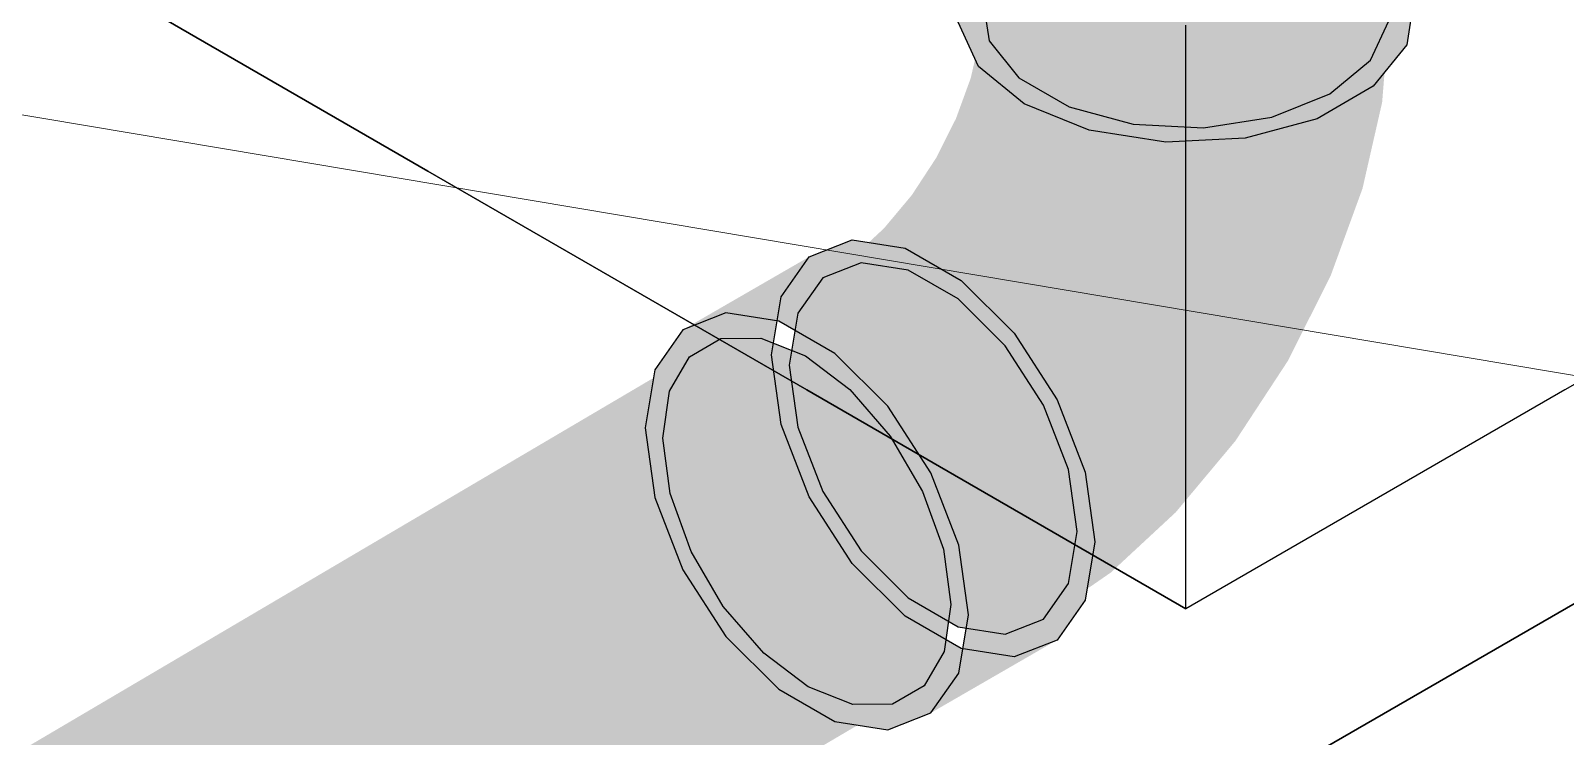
# Model space of a CAD drawing. Header units: metres. Extents: x 0 to 10.2, y 0 to 3.
# Drawn here: x 1.254 to 1.78, y 1.556 to 1.798 of the extents above; entities that cross this region are included whole.
import ezdxf

# ---------------------------------------------------------------- set-up
doc = ezdxf.new("R2010")
doc.units = ezdxf.units.M
doc.header["$LTSCALE"] = 0.25
doc.layers.add('ISO-ARISTAS', color=8, linetype='CONTINUOUS')
doc.layers.add('ISO-CONCRETO-SUP', color=254, linetype='CONTINUOUS', true_color=0xe8e8e8)
doc.layers.add('LLAMADAS', color=30, linetype='CONTINUOUS', lineweight=18)

msp = doc.modelspace()

# ---------------------------------------------------------------- linework, layer by layer
at = {"layer": 'ISO-ARISTAS', "color": 250}
for p, q in [((1.39019, 1.75), (1.26029, 1.825)), ((1.26029, 1.825), (1.39019, 1.75)), ((1.58046, 1.80851), (1.58257, 1.79457)), ((1.72809, 1.80894), (1.72571, 1.79329)), ((1.57896, 1.78587), (1.57191, 1.80106)), ((1.65, 1.7), (1.65, 1.8)), ((1.65, 1.7), (1.65, 1.8)), ((1.71327, 1.78797), (1.71954, 1.80149)), ((1.58257, 1.79457), (1.59281, 1.78188)), ((1.72571, 1.79329), (1.71421, 1.77904)), ((1.59457, 1.773), (1.57896, 1.78587)), ((1.69936, 1.7765), (1.71327, 1.78797)), ((1.59281, 1.78188), (1.60996, 1.77198)), ((1.71421, 1.77904), (1.69496, 1.76793)), ((1.61687, 1.76399), (1.59457, 1.773)), ((1.6795, 1.76847), (1.69936, 1.7765)), ((1.60996, 1.77198), (1.63193, 1.76607)), ((1.65608, 1.76485), (1.6795, 1.76847)), ((1.69496, 1.76793), (1.67029, 1.76129)), ((1.64317, 1.75992), (1.61687, 1.76399)), ((1.63193, 1.76607), (1.65608, 1.76485)), ((1.67029, 1.76129), (1.64317, 1.75992)), ((1.5201, 1.675), (1.39019, 1.75)), ((1.39019, 1.75), (1.5201, 1.675)), ((1.90981, 1.75), (1.7799, 1.675)), ((1.90981, 1.75), (1.7799, 1.675)), ((1.52094, 1.72065), (1.53568, 1.72643)), ((1.53568, 1.72643), (1.55377, 1.72358)), ((1.51131, 1.70696), (1.52094, 1.72065)), ((1.55377, 1.72358), (1.57302, 1.71247)), ((1.53872, 1.71861), (1.52558, 1.71347)), ((1.55483, 1.71608), (1.53872, 1.71861)), ((1.57197, 1.70619), (1.55483, 1.71608)), ((1.52558, 1.71347), (1.51701, 1.70128)), ((1.57302, 1.71247), (1.59111, 1.69443)), ((1.50797, 1.687), (1.51131, 1.70696)), ((1.58808, 1.69011), (1.57197, 1.70619)), ((1.49238, 1.70143), (1.47764, 1.69565)), ((1.51047, 1.69858), (1.49238, 1.70143)), ((1.51701, 1.70128), (1.51403, 1.6835)), ((1.65, 1.6), (1.65, 1.7)), ((1.65, 1.6), (1.65, 1.7)), ((1.47764, 1.69565), (1.46801, 1.68196)), ((1.52972, 1.68747), (1.51047, 1.69858)), ((1.59111, 1.69443), (1.60586, 1.67162)), ((1.47987, 1.68639), (1.49068, 1.69263)), ((1.47987, 1.68639), (1.49068, 1.69263)), ((1.49068, 1.69263), (1.50437, 1.69274)), ((1.49068, 1.69263), (1.50437, 1.69274)), ((1.50437, 1.69274), (1.5196, 1.68671)), ((1.50437, 1.69274), (1.5196, 1.68671)), ((1.60121, 1.66981), (1.58808, 1.69011)), ((1.473, 1.67463), (1.47987, 1.68639)), ((1.473, 1.67463), (1.47987, 1.68639)), ((1.51131, 1.66318), (1.50797, 1.687)), ((1.51403, 1.6835), (1.51701, 1.66229)), ((1.5196, 1.68671), (1.53488, 1.67513)), ((1.5196, 1.68671), (1.53488, 1.67513)), ((1.54781, 1.66943), (1.52972, 1.68747)), ((1.46801, 1.68196), (1.46467, 1.662)), ((1.47073, 1.6585), (1.473, 1.67463)), ((1.47073, 1.6585), (1.473, 1.67463)), ((1.65, 1.6), (1.5201, 1.675)), ((1.5201, 1.675), (1.65, 1.6)), ((1.53488, 1.67513), (1.54871, 1.65913)), ((1.53488, 1.67513), (1.54871, 1.65913)), ((1.7799, 1.675), (1.65, 1.6)), ((1.7799, 1.675), (1.65, 1.6)), ((1.56255, 1.64662), (1.54781, 1.66943)), ((1.60978, 1.64771), (1.60121, 1.66981)), ((1.60586, 1.67162), (1.61548, 1.64682)), ((1.46467, 1.662), (1.46801, 1.63818)), ((1.52094, 1.63838), (1.51131, 1.66318)), ((1.51701, 1.66229), (1.52558, 1.64019)), ((1.4733, 1.63958), (1.47073, 1.6585)), ((1.4733, 1.63958), (1.47073, 1.6585)), ((1.54871, 1.65913), (1.55974, 1.64028)), ((1.54871, 1.65913), (1.55974, 1.64028)), ((1.57218, 1.62182), (1.56255, 1.64662)), ((1.61276, 1.6265), (1.60978, 1.64771)), ((1.61548, 1.64682), (1.61882, 1.623)), ((1.46801, 1.63818), (1.47764, 1.61338)), ((1.48045, 1.61972), (1.4733, 1.63958)), ((1.48045, 1.61972), (1.4733, 1.63958)), ((1.53568, 1.61557), (1.52094, 1.63838)), ((1.52558, 1.64019), (1.53872, 1.61989)), ((1.55974, 1.64028), (1.56689, 1.62042)), ((1.55974, 1.64028), (1.56689, 1.62042)), ((1.60978, 1.60872), (1.61276, 1.6265)), ((1.56689, 1.62042), (1.56946, 1.6015)), ((1.56689, 1.62042), (1.56946, 1.6015)), ((1.57552, 1.598), (1.57218, 1.62182)), ((1.61882, 1.623), (1.61548, 1.60304)), ((1.49148, 1.60087), (1.48045, 1.61972)), ((1.49148, 1.60087), (1.48045, 1.61972)), ((1.55377, 1.59753), (1.53568, 1.61557)), ((1.53872, 1.61989), (1.55483, 1.60381)), ((1.47764, 1.61338), (1.49238, 1.59057)), ((1.79434, 1.60833), (1.43349, 1.4)), ((1.43349, 1.4), (1.79434, 1.60833)), ((1.60121, 1.59653), (1.60978, 1.60872)), ((1.50531, 1.58487), (1.49148, 1.60087)), ((1.50531, 1.58487), (1.49148, 1.60087)), ((1.55483, 1.60381), (1.57197, 1.59392)), ((1.56946, 1.6015), (1.5672, 1.58537)), ((1.56946, 1.6015), (1.5672, 1.58537)), ((1.61548, 1.60304), (1.60586, 1.58935)), ((1.57302, 1.58642), (1.55377, 1.59753)), ((1.57197, 1.59392), (1.58808, 1.59139)), ((1.57218, 1.57804), (1.57552, 1.598)), ((1.58808, 1.59139), (1.60121, 1.59653)), ((1.49238, 1.59057), (1.51047, 1.57253)), ((1.60586, 1.58935), (1.59111, 1.58357)), ((1.52059, 1.57329), (1.50531, 1.58487)), ((1.52059, 1.57329), (1.50531, 1.58487)), ((1.5672, 1.58537), (1.56032, 1.57361)), ((1.5672, 1.58537), (1.56032, 1.57361)), ((1.59111, 1.58357), (1.57302, 1.58642)), ((1.56255, 1.56435), (1.57218, 1.57804)), ((1.53582, 1.56726), (1.52059, 1.57329)), ((1.53582, 1.56726), (1.52059, 1.57329)), ((1.56032, 1.57361), (1.54951, 1.56737)), ((1.56032, 1.57361), (1.54951, 1.56737)), ((1.51047, 1.57253), (1.52972, 1.56142)), ((1.54951, 1.56737), (1.53582, 1.56726)), ((1.54951, 1.56737), (1.53582, 1.56726)), ((1.54781, 1.55857), (1.56255, 1.56435)), ((1.52972, 1.56142), (1.54781, 1.55857))]:
    msp.add_line(p, q, dxfattribs=at)
at = {"layer": 'ISO-CONCRETO-SUP', "true_color": 0x22396e}
for points in [[(1.72571, 1.84329), (1.72809, 1.85894), (1.72571, 1.79329), (1.72809, 1.80894)], [(1.58673, 1.82203), (1.58046, 1.80851), (1.58539, 1.80555), (1.5794, 1.79554)], [(1.58539, 1.80555), (1.5794, 1.79554), (1.58142, 1.78816), (1.57628, 1.78185)], [(1.71327, 1.78797), (1.71954, 1.80149), (1.71128, 1.76351), (1.71727, 1.77352)], [(1.58142, 1.78816), (1.57628, 1.78185), (1.57498, 1.77052), (1.57121, 1.76797)], [(1.71128, 1.76351), (1.71727, 1.77352), (1.70539, 1.73769), (1.71054, 1.744)], [(1.57498, 1.77052), (1.57121, 1.76797), (1.56631, 1.75332), (1.56438, 1.75443)], [(1.56631, 1.75332), (1.56438, 1.75443), (1.55574, 1.73721), (1.55607, 1.74175)], [(1.55574, 1.73721), (1.55607, 1.74175), (1.54369, 1.72281), (1.54658, 1.73042)], [(1.70539, 1.73769), (1.71054, 1.744), (1.69583, 1.71151), (1.6996, 1.71406)], [(1.54369, 1.72281), (1.54658, 1.73042), (1.53061, 1.71068), (1.53629, 1.72087)], [(1.51131, 1.70696), (1.52094, 1.72065), (1.46801, 1.68196), (1.47764, 1.69565)], [(1.53061, 1.71068), (1.53629, 1.72087), (1.51701, 1.70128), (1.52558, 1.71347)], [(1.69583, 1.71151), (1.6996, 1.71406), (1.68296, 1.68597), (1.68489, 1.68486)], [(1.68296, 1.68597), (1.68489, 1.68486), (1.66728, 1.66206), (1.66695, 1.65751)], [(1.66728, 1.66206), (1.66695, 1.65751), (1.64939, 1.64068), (1.6465, 1.63307)], [(1.64939, 1.64068), (1.6465, 1.63307), (1.62997, 1.62268), (1.6243, 1.61248)], [(1.62997, 1.62268), (1.6243, 1.61248), (1.60978, 1.60872), (1.60121, 1.59653)], [(1.61548, 1.60304), (1.60586, 1.58935), (1.57218, 1.57804), (1.56255, 1.56435)]]:
    msp.add_solid(points, dxfattribs=at)
at = {"layer": 'ISO-CONCRETO-SUP', "true_color": 0x2a4686}
msp.add_solid([(1.57191, 1.85106), (1.57896, 1.83587), (1.57191, 1.80106), (1.57896, 1.78587)], dxfattribs=at)
at = {"layer": 'ISO-CONCRETO-SUP', "true_color": 0x263f79}
msp.add_solid([(1.71421, 1.82904), (1.72571, 1.84329), (1.71421, 1.77904), (1.72571, 1.79329)], dxfattribs=at)
at = {"layer": 'ISO-CONCRETO-SUP', "true_color": 0x2e4e94}
msp.add_solid([(1.57896, 1.83587), (1.59457, 1.823), (1.57896, 1.78587), (1.59457, 1.773)], dxfattribs=at)
at = {"layer": 'ISO-CONCRETO-SUP', "true_color": 0x32549f}
for points in [[(1.70719, 1.82812), (1.69004, 1.83802), (1.70459, 1.79616), (1.68744, 1.80606)], [(1.64317, 1.80992), (1.67029, 1.81129), (1.64317, 1.75992), (1.67029, 1.76129)], [(1.59281, 1.78188), (1.60996, 1.77198), (1.59208, 1.7729), (1.60923, 1.763)]]:
    msp.add_solid(points, dxfattribs=at)
at = {"layer": 'ISO-CONCRETO-SUP', "true_color": 0x2b488a}
for points in [[(1.69496, 1.81793), (1.71421, 1.82904), (1.69496, 1.76793), (1.71421, 1.77904)], [(1.5794, 1.79554), (1.58173, 1.7842), (1.57628, 1.78185), (1.57923, 1.77326)], [(1.71727, 1.77352), (1.71495, 1.78486), (1.71054, 1.744), (1.70759, 1.75259)], [(1.52094, 1.72065), (1.53568, 1.72643), (1.47764, 1.69565), (1.49238, 1.70143)], [(1.60586, 1.58935), (1.59111, 1.58357), (1.56255, 1.56435), (1.54781, 1.55857)]]:
    msp.add_solid(points, dxfattribs=at)
at = {"layer": 'ISO-CONCRETO-SUP', "true_color": 0x2e4d93}
for points in [[(1.71743, 1.81543), (1.70719, 1.82812), (1.71495, 1.78486), (1.70459, 1.79616)], [(1.58257, 1.79457), (1.59281, 1.78188), (1.58173, 1.7842), (1.59208, 1.7729)], [(1.57121, 1.76797), (1.57518, 1.76217), (1.56438, 1.75443), (1.56972, 1.75135)], [(1.6996, 1.71406), (1.69563, 1.71986), (1.68489, 1.68486), (1.67955, 1.68794)]]:
    msp.add_solid(points, dxfattribs=at)
at = {"layer": 'ISO-CONCRETO-SUP', "true_color": 0x31539e}
msp.add_solid([(1.59457, 1.823), (1.61687, 1.81399), (1.59457, 1.773), (1.61687, 1.76399)], dxfattribs=at)
at = {"layer": 'ISO-CONCRETO-SUP', "true_color": 0x2e4d94}
for points in [[(1.61851, 1.81707), (1.59897, 1.81303), (1.61262, 1.79125), (1.59404, 1.79143)], [(1.67816, 1.75199), (1.6977, 1.75603), (1.6742, 1.7346), (1.69277, 1.73443)], [(1.51131, 1.66318), (1.50797, 1.687), (1.46801, 1.63818), (1.46467, 1.662)], [(1.61548, 1.64682), (1.61882, 1.623), (1.57218, 1.62182), (1.57552, 1.598)]]:
    msp.add_solid(points, dxfattribs=at)
at = {"layer": 'ISO-CONCRETO-SUP', "true_color": 0x3356a4}
for points in [[(1.64164, 1.81718), (1.61851, 1.81707), (1.63491, 1.78766), (1.61262, 1.79125)], [(1.65503, 1.75188), (1.67816, 1.75199), (1.65191, 1.73819), (1.6742, 1.7346)], [(1.60586, 1.67162), (1.61548, 1.64682), (1.56255, 1.64662), (1.57218, 1.62182)], [(1.52094, 1.63838), (1.51131, 1.66318), (1.47764, 1.61338), (1.46801, 1.63818)]]:
    msp.add_solid(points, dxfattribs=at)
at = {"layer": 'ISO-CONCRETO-SUP', "true_color": 0x365bad}
for points in [[(1.66558, 1.81336), (1.64164, 1.81718), (1.65822, 1.78109), (1.63491, 1.78766)], [(1.63109, 1.7557), (1.65503, 1.75188), (1.62859, 1.74476), (1.65191, 1.73819)]]:
    msp.add_solid(points, dxfattribs=at)
at = {"layer": 'ISO-CONCRETO-SUP', "true_color": 0x2f4f97}
msp.add_solid([(1.67029, 1.81129), (1.69496, 1.81793), (1.67029, 1.76129), (1.69496, 1.76793)], dxfattribs=at)
at = {"layer": 'ISO-CONCRETO-SUP', "true_color": 0x294482}
for points in [[(1.71954, 1.80149), (1.71743, 1.81543), (1.71727, 1.77352), (1.71495, 1.78486)], [(1.58046, 1.80851), (1.58257, 1.79457), (1.5794, 1.79554), (1.58173, 1.7842)]]:
    msp.add_solid(points, dxfattribs=at)
at = {"layer": 'ISO-CONCRETO-SUP', "true_color": 0x28427f}
for points in [[(1.59897, 1.81303), (1.58539, 1.80555), (1.59404, 1.79143), (1.58142, 1.78816)], [(1.6977, 1.75603), (1.71128, 1.76351), (1.69277, 1.73443), (1.70539, 1.73769)], [(1.50797, 1.687), (1.51131, 1.70696), (1.46467, 1.662), (1.46801, 1.68196)], [(1.61882, 1.623), (1.61548, 1.60304), (1.57552, 1.598), (1.57218, 1.57804)]]:
    msp.add_solid(points, dxfattribs=at)
at = {"layer": 'ISO-CONCRETO-SUP', "true_color": 0x3355a2}
msp.add_solid([(1.61687, 1.81399), (1.64317, 1.80992), (1.61687, 1.76399), (1.64317, 1.75992)], dxfattribs=at)
at = {"layer": 'ISO-CONCRETO-SUP', "true_color": 0x375caf}
for points in [[(1.68744, 1.80606), (1.66558, 1.81336), (1.67975, 1.77232), (1.65822, 1.78109)], [(1.60923, 1.763), (1.63109, 1.7557), (1.60707, 1.75353), (1.62859, 1.74476)]]:
    msp.add_solid(points, dxfattribs=at)
at = {"layer": 'ISO-CONCRETO-SUP', "true_color": 0x3559a9}
for points in [[(1.70459, 1.79616), (1.68744, 1.80606), (1.69689, 1.76243), (1.67975, 1.77232)], [(1.59208, 1.7729), (1.60923, 1.763), (1.58992, 1.76343), (1.60707, 1.75353)], [(1.57087, 1.67674), (1.55661, 1.69425), (1.54867, 1.65615), (1.5372, 1.67624)], [(1.62221, 1.68675), (1.63646, 1.66925), (1.61192, 1.6772), (1.62339, 1.65711)]]:
    msp.add_solid(points, dxfattribs=at)
at = {"layer": 'ISO-CONCRETO-SUP', "true_color": 0x31529c}
for points in [[(1.71495, 1.78486), (1.70459, 1.79616), (1.70759, 1.75259), (1.69689, 1.76243)], [(1.58173, 1.7842), (1.59208, 1.7729), (1.57923, 1.77326), (1.58992, 1.76343)]]:
    msp.add_solid(points, dxfattribs=at)
at = {"layer": 'ISO-CONCRETO-SUP', "true_color": 0x27427d}
for points in [[(1.59404, 1.79143), (1.58142, 1.78816), (1.58604, 1.76952), (1.57498, 1.77052)], [(1.69277, 1.73443), (1.70539, 1.73769), (1.68477, 1.71252), (1.69583, 1.71151)]]:
    msp.add_solid(points, dxfattribs=at)
at = {"layer": 'ISO-CONCRETO-SUP', "true_color": 0x2f4e95}
for points in [[(1.61262, 1.79125), (1.59404, 1.79143), (1.60306, 1.76507), (1.58604, 1.76952)], [(1.56438, 1.75443), (1.56972, 1.75135), (1.55607, 1.74175), (1.56308, 1.74121)], [(1.55607, 1.74175), (1.56308, 1.74121), (1.54658, 1.73042), (1.5555, 1.73216)], [(1.6742, 1.7346), (1.69277, 1.73443), (1.66775, 1.71696), (1.68477, 1.71252)], [(1.55661, 1.69425), (1.54718, 1.71025), (1.5372, 1.67624), (1.53093, 1.69518)], [(1.68489, 1.68486), (1.67955, 1.68794), (1.66695, 1.65751), (1.65994, 1.65805)], [(1.63646, 1.66925), (1.6459, 1.65325), (1.62339, 1.65711), (1.62966, 1.63818)], [(1.66695, 1.65751), (1.65994, 1.65805), (1.6465, 1.63307), (1.63758, 1.63134)]]:
    msp.add_solid(points, dxfattribs=at)
at = {"layer": 'ISO-CONCRETO-SUP', "true_color": 0x3558a8}
for points in [[(1.63491, 1.78766), (1.61262, 1.79125), (1.62397, 1.75773), (1.60306, 1.76507)], [(1.57518, 1.76217), (1.58641, 1.75381), (1.56972, 1.75135), (1.58169, 1.74444)], [(1.65191, 1.73819), (1.6742, 1.7346), (1.64684, 1.72431), (1.66775, 1.71696)], [(1.69563, 1.71986), (1.6844, 1.72822), (1.67955, 1.68794), (1.66758, 1.69485)]]:
    msp.add_solid(points, dxfattribs=at)
at = {"layer": 'ISO-CONCRETO-SUP', "true_color": 0x385eb3}
for points in [[(1.65822, 1.78109), (1.63491, 1.78766), (1.64627, 1.74836), (1.62397, 1.75773)], [(1.62859, 1.74476), (1.65191, 1.73819), (1.62454, 1.73367), (1.64684, 1.72431)]]:
    msp.add_solid(points, dxfattribs=at)
at = {"layer": 'ISO-CONCRETO-SUP', "true_color": 0x284381}
msp.add_solid([(1.69936, 1.7765), (1.71327, 1.78797), (1.6977, 1.75603), (1.71128, 1.76351)], dxfattribs=at)
at = {"layer": 'ISO-CONCRETO-SUP', "true_color": 0x2d4b8f}
for points in [[(1.57628, 1.78185), (1.57923, 1.77326), (1.57121, 1.76797), (1.57518, 1.76217)], [(1.71054, 1.744), (1.70759, 1.75259), (1.6996, 1.71406), (1.69563, 1.71986)]]:
    msp.add_solid(points, dxfattribs=at)
at = {"layer": 'ISO-CONCRETO-SUP', "true_color": 0x3960b6}
for points in [[(1.67975, 1.77232), (1.65822, 1.78109), (1.66725, 1.73812), (1.64627, 1.74836)], [(1.58641, 1.75381), (1.60356, 1.74392), (1.58169, 1.74444), (1.59883, 1.73454)], [(1.60707, 1.75353), (1.62859, 1.74476), (1.60356, 1.74392), (1.62454, 1.73367)], [(1.6844, 1.72822), (1.66725, 1.73812), (1.66758, 1.69485), (1.65044, 1.70475)]]:
    msp.add_solid(points, dxfattribs=at)
at = {"layer": 'ISO-CONCRETO-SUP', "true_color": 0x3356a3}
for points in [[(1.57923, 1.77326), (1.58992, 1.76343), (1.57518, 1.76217), (1.58641, 1.75381)], [(1.70759, 1.75259), (1.69689, 1.76243), (1.69563, 1.71986), (1.6844, 1.72822)]]:
    msp.add_solid(points, dxfattribs=at)
at = {"layer": 'ISO-CONCRETO-SUP', "true_color": 0x2e4d92}
for points in [[(1.6795, 1.76847), (1.69936, 1.7765), (1.67816, 1.75199), (1.6977, 1.75603)], [(1.54658, 1.73042), (1.5555, 1.73216), (1.53629, 1.72087), (1.54727, 1.72453)], [(1.6465, 1.63307), (1.63758, 1.63134), (1.6243, 1.61248), (1.61331, 1.60883)]]:
    msp.add_solid(points, dxfattribs=at)
at = {"layer": 'ISO-CONCRETO-SUP', "true_color": 0x27417d}
for points in [[(1.58604, 1.76952), (1.57498, 1.77052), (1.57527, 1.74814), (1.56631, 1.75332)], [(1.54718, 1.71025), (1.54369, 1.72281), (1.53093, 1.69518), (1.53061, 1.71068)], [(1.68477, 1.71252), (1.69583, 1.71151), (1.674, 1.69114), (1.68296, 1.68597)], [(1.6459, 1.65325), (1.64939, 1.64068), (1.62966, 1.63818), (1.62997, 1.62268)]]:
    msp.add_solid(points, dxfattribs=at)
at = {"layer": 'ISO-CONCRETO-SUP', "true_color": 0x2f4f96}
for points in [[(1.60306, 1.76507), (1.58604, 1.76952), (1.59019, 1.73953), (1.57527, 1.74814)], [(1.59019, 1.73953), (1.57527, 1.74814), (1.5745, 1.71562), (1.56215, 1.72813)], [(1.5745, 1.71562), (1.56215, 1.72813), (1.55661, 1.69425), (1.54718, 1.71025)], [(1.66775, 1.71696), (1.68477, 1.71252), (1.65908, 1.69976), (1.674, 1.69114)], [(1.65908, 1.69976), (1.674, 1.69114), (1.64852, 1.68364), (1.66087, 1.67113)], [(1.64852, 1.68364), (1.66087, 1.67113), (1.63646, 1.66925), (1.6459, 1.65325)]]:
    msp.add_solid(points, dxfattribs=at)
at = {"layer": 'ISO-CONCRETO-SUP', "true_color": 0x3457a6}
for points in [[(1.60996, 1.77198), (1.63193, 1.76607), (1.60923, 1.763), (1.63109, 1.7557)], [(1.63193, 1.76607), (1.65608, 1.76485), (1.63109, 1.7557), (1.65503, 1.75188)], [(1.54867, 1.65615), (1.5372, 1.67624), (1.52558, 1.64019), (1.51701, 1.66229)], [(1.61192, 1.6772), (1.62339, 1.65711), (1.60121, 1.66981), (1.60978, 1.64771)]]:
    msp.add_solid(points, dxfattribs=at)
at = {"layer": 'ISO-CONCRETO-SUP', "true_color": 0x32539f}
msp.add_solid([(1.65608, 1.76485), (1.6795, 1.76847), (1.65503, 1.75188), (1.67816, 1.75199)], dxfattribs=at)
at = {"layer": 'ISO-CONCRETO-SUP', "true_color": 0x385db1}
for points in [[(1.69689, 1.76243), (1.67975, 1.77232), (1.6844, 1.72822), (1.66725, 1.73812)], [(1.58992, 1.76343), (1.60707, 1.75353), (1.58641, 1.75381), (1.60356, 1.74392)], [(1.59663, 1.69603), (1.61192, 1.6772), (1.58808, 1.69011), (1.60121, 1.66981)], [(1.56395, 1.63733), (1.54867, 1.65615), (1.53872, 1.61989), (1.52558, 1.64019)]]:
    msp.add_solid(points, dxfattribs=at)
at = {"layer": 'ISO-CONCRETO-SUP', "true_color": 0x3559aa}
for points in [[(1.62397, 1.75773), (1.60306, 1.76507), (1.60926, 1.72852), (1.59019, 1.73953)], [(1.56972, 1.75135), (1.58169, 1.74444), (1.56308, 1.74121), (1.57593, 1.73566)], [(1.56308, 1.74121), (1.57593, 1.73566), (1.5555, 1.73216), (1.56936, 1.72782)], [(1.55377, 1.72358), (1.57302, 1.71247), (1.51047, 1.69858), (1.52972, 1.68747)], [(1.64684, 1.72431), (1.66775, 1.71696), (1.64001, 1.71077), (1.65908, 1.69976)], [(1.67955, 1.68794), (1.66758, 1.69485), (1.65994, 1.65805), (1.64709, 1.6636)], [(1.65994, 1.65805), (1.64709, 1.6636), (1.63758, 1.63134), (1.62371, 1.63568)], [(1.57302, 1.58642), (1.55377, 1.59753), (1.52972, 1.56142), (1.51047, 1.57253)]]:
    msp.add_solid(points, dxfattribs=at)
at = {"layer": 'ISO-CONCRETO-SUP', "true_color": 0x3960b7}
for points in [[(1.64627, 1.74836), (1.62397, 1.75773), (1.63018, 1.71644), (1.60926, 1.72852)], [(1.62454, 1.73367), (1.64684, 1.72431), (1.61909, 1.72285), (1.64001, 1.71077)]]:
    msp.add_solid(points, dxfattribs=at)
at = {"layer": 'ISO-CONCRETO-SUP', "true_color": 0x27417c}
for points in [[(1.57527, 1.74814), (1.56631, 1.75332), (1.56215, 1.72813), (1.55574, 1.73721)], [(1.56215, 1.72813), (1.55574, 1.73721), (1.54718, 1.71025), (1.54369, 1.72281)], [(1.674, 1.69114), (1.68296, 1.68597), (1.66087, 1.67113), (1.66728, 1.66206)], [(1.66087, 1.67113), (1.66728, 1.66206), (1.6459, 1.65325), (1.64939, 1.64068)]]:
    msp.add_solid(points, dxfattribs=at)
at = {"layer": 'ISO-CONCRETO-SUP', "true_color": 0x3b62bb}
for points in [[(1.66725, 1.73812), (1.64627, 1.74836), (1.65044, 1.70475), (1.63018, 1.71644)], [(1.60356, 1.74392), (1.62454, 1.73367), (1.59883, 1.73454), (1.61909, 1.72285)]]:
    msp.add_solid(points, dxfattribs=at)
at = {"layer": 'ISO-CONCRETO-SUP', "true_color": 0x3a61b8}
for points in [[(1.58169, 1.74444), (1.59883, 1.73454), (1.57593, 1.73566), (1.59307, 1.72576)], [(1.61244, 1.71271), (1.6317, 1.69809), (1.60486, 1.70366), (1.62221, 1.68675)], [(1.66758, 1.69485), (1.65044, 1.70475), (1.64709, 1.6636), (1.62995, 1.6735)], [(1.61058, 1.68655), (1.59133, 1.70118), (1.58822, 1.65984), (1.57087, 1.67674)]]:
    msp.add_solid(points, dxfattribs=at)
at = {"layer": 'ISO-CONCRETO-SUP', "true_color": 0x3a60b8}
for points in [[(1.57593, 1.73566), (1.59307, 1.72576), (1.56936, 1.72782), (1.58651, 1.71792)], [(1.64709, 1.6636), (1.62995, 1.6735), (1.62371, 1.63568), (1.60657, 1.64557)]]:
    msp.add_solid(points, dxfattribs=at)
at = {"layer": 'ISO-CONCRETO-SUP', "true_color": 0x365aab}
for points in [[(1.60926, 1.72852), (1.59019, 1.73953), (1.59133, 1.70118), (1.5745, 1.71562)], [(1.59133, 1.70118), (1.5745, 1.71562), (1.57087, 1.67674), (1.55661, 1.69425)], [(1.64001, 1.71077), (1.65908, 1.69976), (1.6317, 1.69809), (1.64852, 1.68364)], [(1.6317, 1.69809), (1.64852, 1.68364), (1.62221, 1.68675), (1.63646, 1.66925)]]:
    msp.add_solid(points, dxfattribs=at)
at = {"layer": 'ISO-CONCRETO-SUP', "true_color": 0x3457a7}
for points in [[(1.5555, 1.73216), (1.56936, 1.72782), (1.54727, 1.72453), (1.56224, 1.7212)], [(1.63758, 1.63134), (1.62371, 1.63568), (1.61331, 1.60883), (1.59835, 1.61215)]]:
    msp.add_solid(points, dxfattribs=at)
at = {"layer": 'ISO-CONCRETO-SUP', "true_color": 0x3b63bd}
for points in [[(1.59883, 1.73454), (1.61909, 1.72285), (1.59307, 1.72576), (1.61244, 1.71271)], [(1.59307, 1.72576), (1.61244, 1.71271), (1.58651, 1.71792), (1.60486, 1.70366)], [(1.65044, 1.70475), (1.63018, 1.71644), (1.62995, 1.6735), (1.61058, 1.68655)], [(1.62995, 1.6735), (1.61058, 1.68655), (1.60657, 1.64557), (1.58822, 1.65984)]]:
    msp.add_solid(points, dxfattribs=at)
at = {"layer": 'ISO-CONCRETO-SUP', "true_color": 0x31529d}
for points in [[(1.53568, 1.72643), (1.55377, 1.72358), (1.49238, 1.70143), (1.51047, 1.69858)], [(1.59111, 1.58357), (1.57302, 1.58642), (1.54781, 1.55857), (1.52972, 1.56142)]]:
    msp.add_solid(points, dxfattribs=at)
at = {"layer": 'ISO-CONCRETO-SUP', "true_color": 0x395fb4}
for points in [[(1.56936, 1.72782), (1.58651, 1.71792), (1.56224, 1.7212), (1.57938, 1.71131)], [(1.62371, 1.63568), (1.60657, 1.64557), (1.59835, 1.61215), (1.5812, 1.62205)]]:
    msp.add_solid(points, dxfattribs=at)
at = {"layer": 'ISO-CONCRETO-SUP', "true_color": 0x3a61b9}
for points in [[(1.63018, 1.71644), (1.60926, 1.72852), (1.61058, 1.68655), (1.59133, 1.70118)], [(1.61909, 1.72285), (1.64001, 1.71077), (1.61244, 1.71271), (1.6317, 1.69809)]]:
    msp.add_solid(points, dxfattribs=at)
at = {"layer": 'ISO-CONCRETO-SUP', "true_color": 0x2c4a8d}
for points in [[(1.53629, 1.72087), (1.54727, 1.72453), (1.52558, 1.71347), (1.53872, 1.71861)], [(1.6243, 1.61248), (1.61331, 1.60883), (1.60121, 1.59653), (1.58808, 1.59139)]]:
    msp.add_solid(points, dxfattribs=at)
at = {"layer": 'ISO-CONCRETO-SUP', "true_color": 0x3254a1}
for points in [[(1.54727, 1.72453), (1.56224, 1.7212), (1.53872, 1.71861), (1.55483, 1.71608)], [(1.61331, 1.60883), (1.59835, 1.61215), (1.58808, 1.59139), (1.57197, 1.59392)]]:
    msp.add_solid(points, dxfattribs=at)
at = {"layer": 'ISO-CONCRETO-SUP', "true_color": 0x375bae}
for points in [[(1.56224, 1.7212), (1.57938, 1.71131), (1.55483, 1.71608), (1.57197, 1.70619)], [(1.59111, 1.69443), (1.60586, 1.67162), (1.54781, 1.66943), (1.56255, 1.64662)], [(1.53568, 1.61557), (1.52094, 1.63838), (1.49238, 1.59057), (1.47764, 1.61338)], [(1.59835, 1.61215), (1.5812, 1.62205), (1.57197, 1.59392), (1.55483, 1.60381)]]:
    msp.add_solid(points, dxfattribs=at)
at = {"layer": 'ISO-CONCRETO-SUP', "true_color": 0x3a61ba}
for points in [[(1.58651, 1.71792), (1.60486, 1.70366), (1.57938, 1.71131), (1.59663, 1.69603)], [(1.60657, 1.64557), (1.58822, 1.65984), (1.5812, 1.62205), (1.56395, 1.63733)]]:
    msp.add_solid(points, dxfattribs=at)
at = {"layer": 'ISO-CONCRETO-SUP', "true_color": 0x27427e}
for points in [[(1.53093, 1.69518), (1.53061, 1.71068), (1.51403, 1.6835), (1.51701, 1.70128)], [(1.62966, 1.63818), (1.62997, 1.62268), (1.61276, 1.6265), (1.60978, 1.60872)]]:
    msp.add_solid(points, dxfattribs=at)
at = {"layer": 'ISO-CONCRETO-SUP', "true_color": 0x375cb0}
for points in [[(1.57302, 1.71247), (1.59111, 1.69443), (1.52972, 1.68747), (1.54781, 1.66943)], [(1.55377, 1.59753), (1.53568, 1.61557), (1.51047, 1.57253), (1.49238, 1.59057)]]:
    msp.add_solid(points, dxfattribs=at)
at = {"layer": 'ISO-CONCRETO-SUP', "true_color": 0x385eb4}
for points in [[(1.57938, 1.71131), (1.59663, 1.69603), (1.57197, 1.70619), (1.58808, 1.69011)], [(1.5812, 1.62205), (1.56395, 1.63733), (1.55483, 1.60381), (1.53872, 1.61989)]]:
    msp.add_solid(points, dxfattribs=at)
at = {"layer": 'ISO-CONCRETO-SUP', "true_color": 0x395fb6}
for points in [[(1.60486, 1.70366), (1.62221, 1.68675), (1.59663, 1.69603), (1.61192, 1.6772)], [(1.58822, 1.65984), (1.57087, 1.67674), (1.56395, 1.63733), (1.54867, 1.65615)]]:
    msp.add_solid(points, dxfattribs=at)
at = {"layer": 'ISO-CONCRETO-SUP', "true_color": 0x2f4e94}
for points in [[(1.5372, 1.67624), (1.53093, 1.69518), (1.51701, 1.66229), (1.51403, 1.6835)], [(1.62339, 1.65711), (1.62966, 1.63818), (1.60978, 1.64771), (1.61276, 1.6265)]]:
    msp.add_solid(points, dxfattribs=at)
at = {"layer": 'ISO-CONCRETO-SUP', "true_color": 0x7e96ac}
for points in [[(1.47987, 1.68639), (1.49068, 1.69263), (1.39868, 1.63858), (1.40949, 1.64482)], [(1.39868, 1.63858), (1.40949, 1.64482), (1.31749, 1.59077), (1.3283, 1.59701)], [(1.31749, 1.59077), (1.3283, 1.59701), (1.2363, 1.54295), (1.24711, 1.5492)], [(1.56032, 1.57361), (1.54951, 1.56737), (1.47913, 1.5258), (1.46832, 1.51955)]]:
    msp.add_solid(points, dxfattribs=at)
at = {"layer": 'ISO-CONCRETO-SUP', "true_color": 0x8fabc4}
for points in [[(1.49068, 1.69263), (1.50437, 1.69274), (1.40949, 1.64482), (1.42318, 1.64493)], [(1.40949, 1.64482), (1.42318, 1.64493), (1.3283, 1.59701), (1.34199, 1.59712)], [(1.3283, 1.59701), (1.34199, 1.59712), (1.24711, 1.5492), (1.2608, 1.54931)], [(1.54951, 1.56737), (1.53582, 1.56726), (1.46832, 1.51955), (1.45463, 1.51944)]]:
    msp.add_solid(points, dxfattribs=at)
at = {"layer": 'ISO-CONCRETO-SUP', "true_color": 0x9dbbd7}
for points in [[(1.50437, 1.69274), (1.5196, 1.68671), (1.42318, 1.64493), (1.43841, 1.6389)], [(1.42318, 1.64493), (1.43841, 1.6389), (1.34199, 1.59712), (1.35722, 1.59109)], [(1.34199, 1.59712), (1.35722, 1.59109), (1.2608, 1.54931), (1.27603, 1.54327)], [(1.53582, 1.56726), (1.52059, 1.57329), (1.45463, 1.51944), (1.4394, 1.52548)]]:
    msp.add_solid(points, dxfattribs=at)
at = {"layer": 'ISO-CONCRETO-SUP', "true_color": 0x91acc6}
for points in [[(1.5201, 1.63), (1.47987, 1.68639), (1.49068, 1.69263)], [(1.5201, 1.63), (1.49068, 1.69263), (1.50437, 1.69274)], [(1.5201, 1.63), (1.50437, 1.69274), (1.5196, 1.68671)], [(1.5201, 1.63), (1.473, 1.67463), (1.47987, 1.68639)], [(1.5201, 1.63), (1.5196, 1.68671), (1.53488, 1.67513)], [(1.5201, 1.63), (1.47073, 1.6585), (1.473, 1.67463)], [(1.5201, 1.63), (1.53488, 1.67513), (1.54871, 1.65913)], [(1.5201, 1.63), (1.4733, 1.63958), (1.47073, 1.6585)], [(1.5201, 1.63), (1.54871, 1.65913), (1.55974, 1.64028)], [(1.5201, 1.63), (1.48045, 1.61972), (1.4733, 1.63958)], [(1.5201, 1.63), (1.55974, 1.64028), (1.56689, 1.62042)], [(1.5201, 1.63), (1.49148, 1.60087), (1.48045, 1.61972)], [(1.5201, 1.63), (1.50531, 1.58487), (1.49148, 1.60087)], [(1.5201, 1.63), (1.52059, 1.57329), (1.50531, 1.58487)], [(1.5201, 1.63), (1.53582, 1.56726), (1.52059, 1.57329)], [(1.5201, 1.63), (1.54951, 1.56737), (1.53582, 1.56726)], [(1.5201, 1.63), (1.56032, 1.57361), (1.54951, 1.56737)], [(1.5201, 1.63), (1.5672, 1.58537), (1.56032, 1.57361)], [(1.5201, 1.63), (1.56946, 1.6015), (1.5672, 1.58537)], [(1.5201, 1.63), (1.56689, 1.62042), (1.56946, 1.6015)]]:
    msp.add_solid(points, dxfattribs=at)
at = {"layer": 'ISO-CONCRETO-SUP', "true_color": 0x687c8e}
for points in [[(1.473, 1.67463), (1.47987, 1.68639), (1.39181, 1.62682), (1.39868, 1.63858)], [(1.39181, 1.62682), (1.39868, 1.63858), (1.31062, 1.57901), (1.31749, 1.59077)], [(1.31062, 1.57901), (1.31749, 1.59077), (1.22943, 1.53119), (1.2363, 1.54295)], [(1.5672, 1.58537), (1.56032, 1.57361), (1.48601, 1.53756), (1.47913, 1.5258)]]:
    msp.add_solid(points, dxfattribs=at)
at = {"layer": 'ISO-CONCRETO-SUP', "true_color": 0xa5c4e2}
for points in [[(1.5196, 1.68671), (1.53488, 1.67513), (1.43841, 1.6389), (1.45369, 1.62732)], [(1.43841, 1.6389), (1.45369, 1.62732), (1.35722, 1.59109), (1.3725, 1.5795)], [(1.35722, 1.59109), (1.3725, 1.5795), (1.27603, 1.54327), (1.29131, 1.53169)], [(1.52059, 1.57329), (1.50531, 1.58487), (1.4394, 1.52548), (1.42412, 1.53706)]]:
    msp.add_solid(points, dxfattribs=at)
at = {"layer": 'ISO-CONCRETO-SUP', "true_color": 0x7990a5}
for points in [[(1.47073, 1.6585), (1.473, 1.67463), (1.38954, 1.61069), (1.39181, 1.62682)], [(1.38954, 1.61069), (1.39181, 1.62682), (1.30835, 1.56288), (1.31062, 1.57901)], [(1.56946, 1.6015), (1.5672, 1.58537), (1.48827, 1.55369), (1.48601, 1.53756)], [(1.30835, 1.56288), (1.31062, 1.57901), (1.22716, 1.51506), (1.22943, 1.53119)]]:
    msp.add_solid(points, dxfattribs=at)
at = {"layer": 'ISO-CONCRETO-SUP', "true_color": 0xa7c7e5}
for points in [[(1.53488, 1.67513), (1.54871, 1.65913), (1.45369, 1.62732), (1.46752, 1.61132)], [(1.45369, 1.62732), (1.46752, 1.61132), (1.3725, 1.5795), (1.38633, 1.5635)], [(1.50531, 1.58487), (1.49148, 1.60087), (1.42412, 1.53706), (1.41029, 1.55306)], [(1.3725, 1.5795), (1.38633, 1.5635), (1.29131, 1.53169), (1.30514, 1.51569)]]:
    msp.add_solid(points, dxfattribs=at)
at = {"layer": 'ISO-CONCRETO-SUP', "true_color": 0x8ba5be}
for points in [[(1.4733, 1.63958), (1.47073, 1.6585), (1.39211, 1.59177), (1.38954, 1.61069)], [(1.56689, 1.62042), (1.56946, 1.6015), (1.4857, 1.57261), (1.48827, 1.55369)], [(1.39211, 1.59177), (1.38954, 1.61069), (1.31092, 1.54396), (1.30835, 1.56288)], [(1.4857, 1.57261), (1.48827, 1.55369), (1.40451, 1.52479), (1.40708, 1.50587)], [(1.31092, 1.54396), (1.30835, 1.56288), (1.22973, 1.49614), (1.22716, 1.51506)]]:
    msp.add_solid(points, dxfattribs=at)
at = {"layer": 'ISO-CONCRETO-SUP', "true_color": 0xa3c2e0}
for points in [[(1.54871, 1.65913), (1.55974, 1.64028), (1.46752, 1.61132), (1.47855, 1.59247)], [(1.49148, 1.60087), (1.48045, 1.61972), (1.41029, 1.55306), (1.39926, 1.57191)], [(1.46752, 1.61132), (1.47855, 1.59247), (1.38633, 1.5635), (1.39736, 1.54465)], [(1.41029, 1.55306), (1.39926, 1.57191), (1.3291, 1.50525), (1.31807, 1.5241)], [(1.38633, 1.5635), (1.39736, 1.54465), (1.30514, 1.51569), (1.31617, 1.49684)]]:
    msp.add_solid(points, dxfattribs=at)
at = {"layer": 'ISO-CONCRETO-SUP', "true_color": 0x9ab7d2}
for points in [[(1.48045, 1.61972), (1.4733, 1.63958), (1.39926, 1.57191), (1.39211, 1.59177)], [(1.55974, 1.64028), (1.56689, 1.62042), (1.47855, 1.59247), (1.4857, 1.57261)], [(1.39926, 1.57191), (1.39211, 1.59177), (1.31807, 1.5241), (1.31092, 1.54396)], [(1.47855, 1.59247), (1.4857, 1.57261), (1.39736, 1.54465), (1.40451, 1.52479)]]:
    msp.add_solid(points, dxfattribs=at)
at = {"layer": 'LLAMADAS'}
msp.add_line((2.91, 1.49062), (1.21699, 1.775), dxfattribs=at)

doc.saveas('drawing.dxf')
